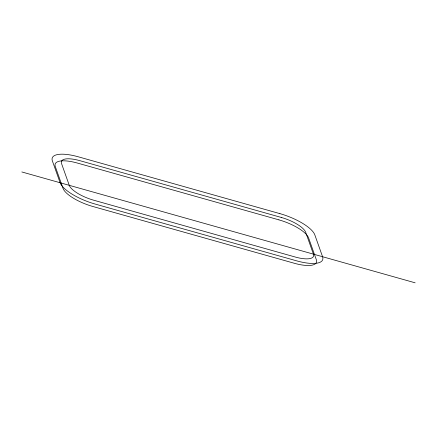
<?xml version="1.0" encoding="UTF-8"?>
<svg xmlns="http://www.w3.org/2000/svg" width="437" height="437" viewBox="0 0 437 437"><rect width="100%" height="100%" fill="white"/><g stroke="black" fill="none" stroke-linecap="round" stroke-linejoin="round"><path stroke-width="0.66" d="M21.85 171.96L415.15 282.815M279.877 213.622L78.327 156.812A32.693 10.646 20.9 0 0 52.38 160.931L60.12 182.748A32.693 10.646 20.9 0 0 95.069 204.03L296.625 260.84A32.693 10.646 20.9 0 0 322.566 256.721L314.831 234.904A32.693 10.646 20.9 0 0 279.877 213.622M281.231 217.429L79.676 160.619A22.888 7.451 20.9 0 0 61.519 163.504L69.254 185.321A22.888 7.451 20.9 0 0 93.72 200.217L295.27 257.027A22.888 7.451 20.9 0 0 313.433 254.148L305.698 232.326A22.888 7.451 20.9 0 0 281.231 217.429M278.899 219.86L77.349 163.05A27.793 9.046 20.9 0 0 55.297 166.552L63.032 188.369A27.793 9.046 20.9 0 0 92.742 206.455L294.292 263.265A27.793 9.046 20.9 0 0 316.344 259.764L308.609 237.947A27.793 9.046 20.9 0 0 278.899 219.86"/></g></svg>
